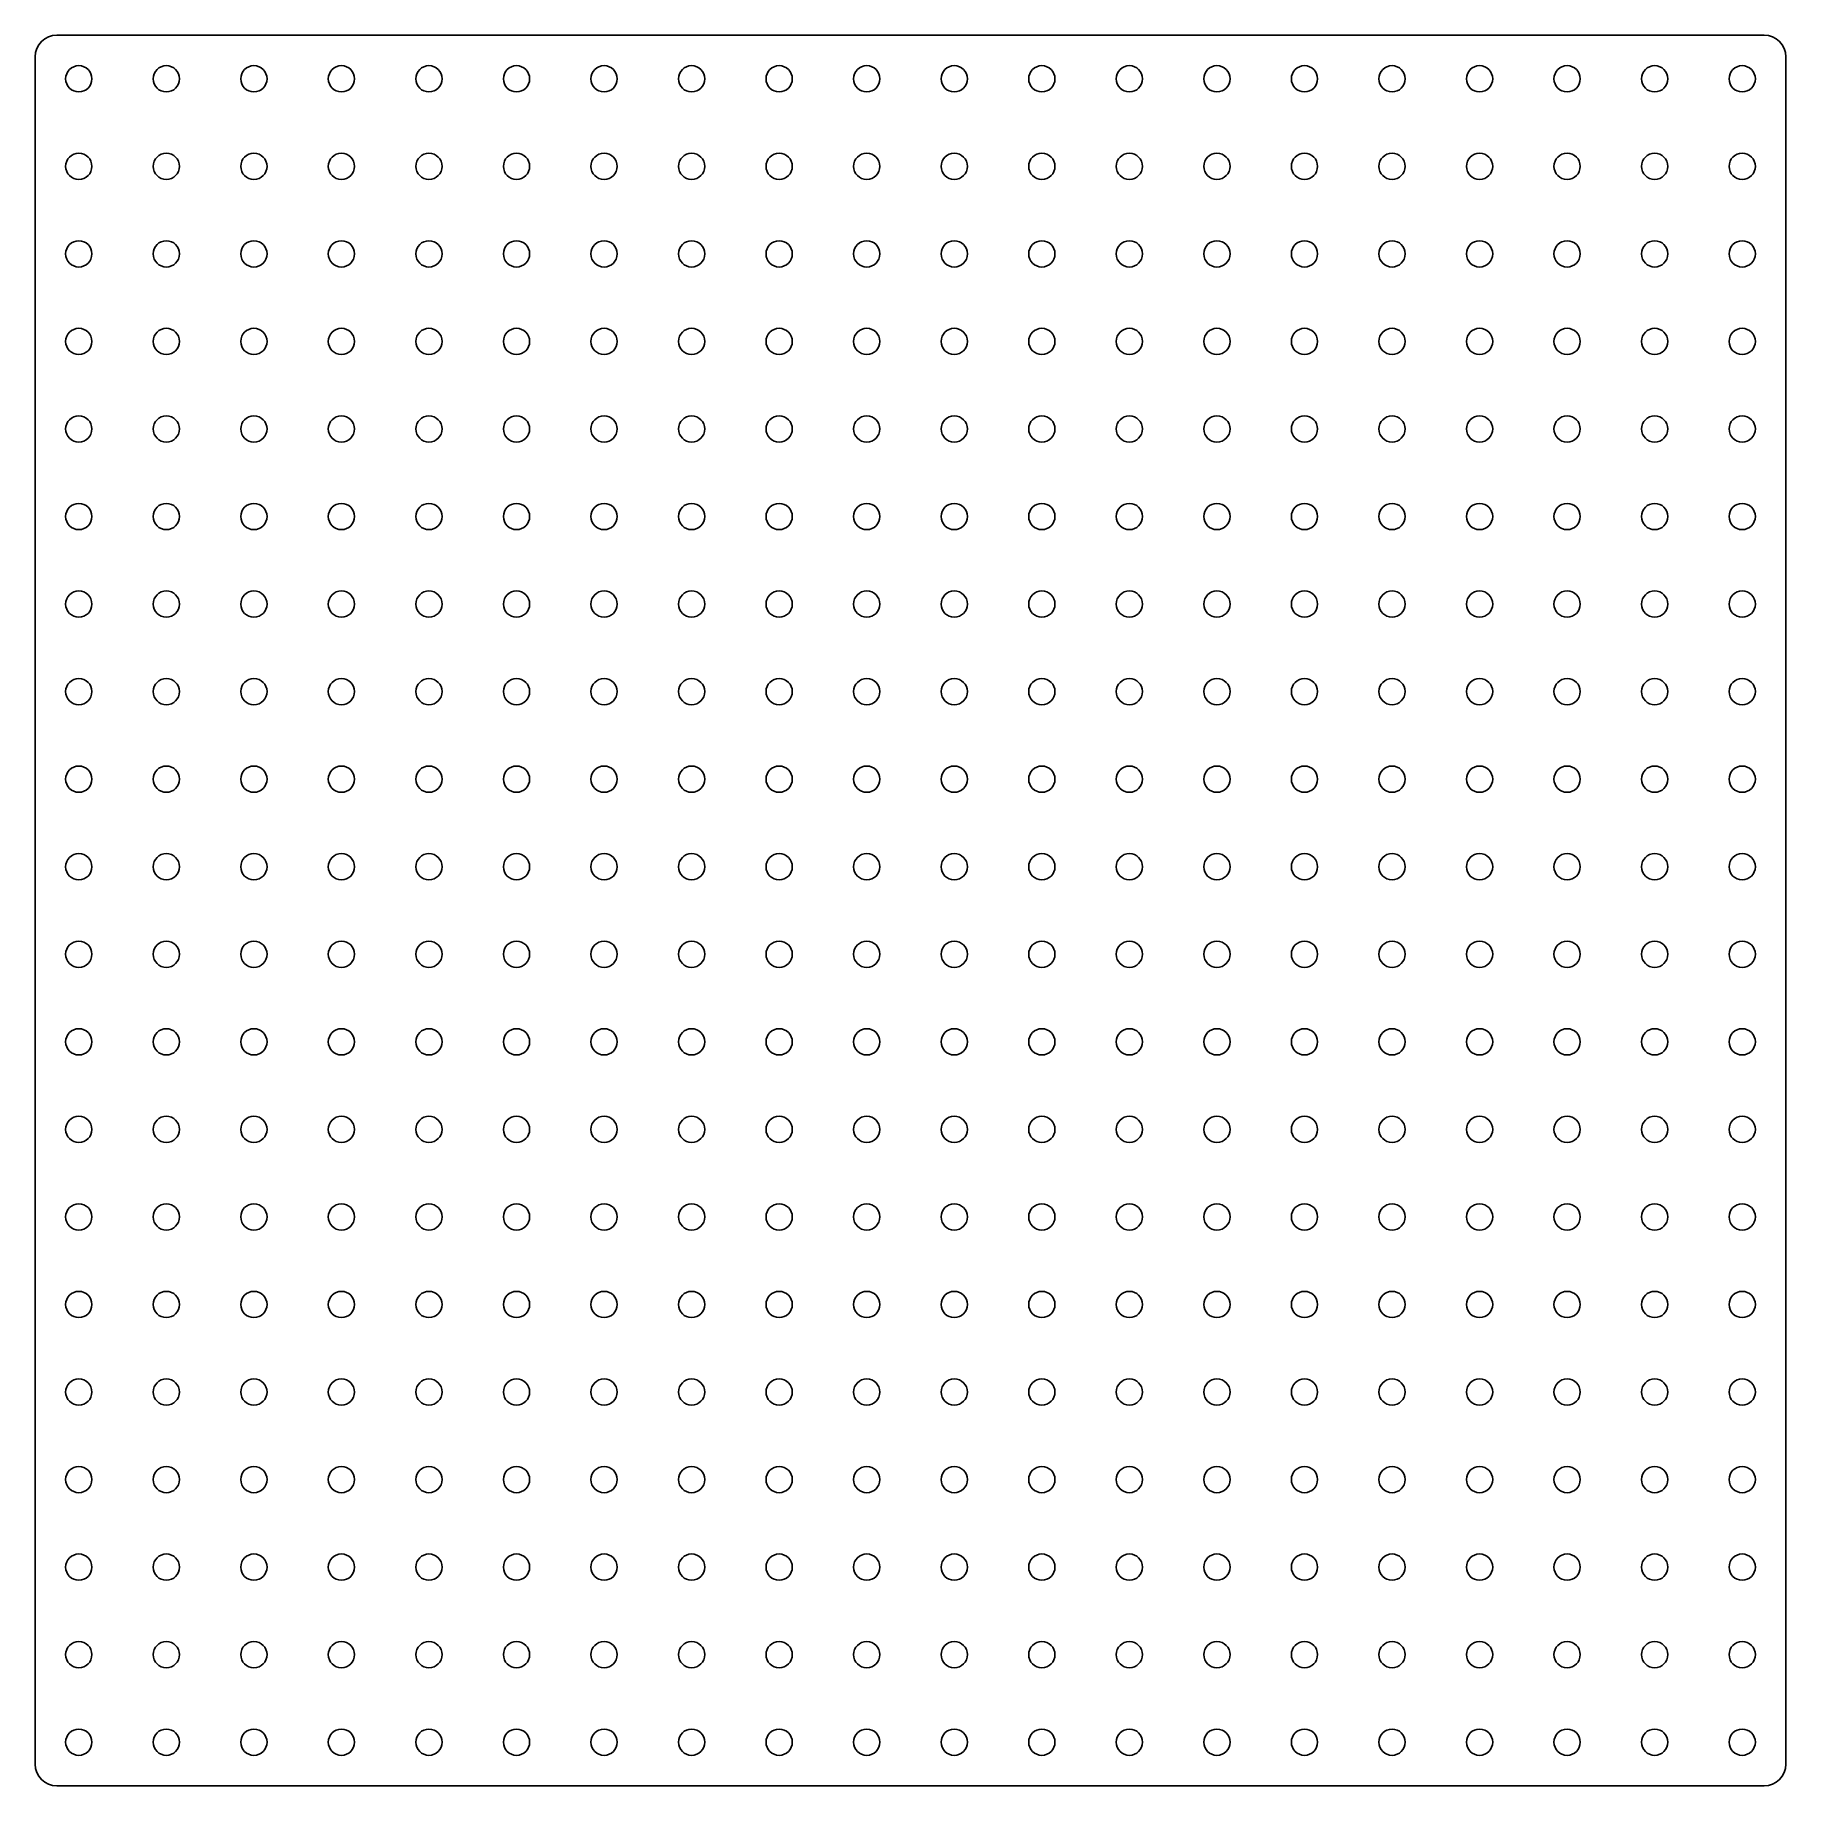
# Model space of a CAD drawing. Header units: millimetres. Extents: x 0 to 200, y 0 to 200.
import ezdxf

# ---------------------------------------------------------------- set-up
doc = ezdxf.new("R2010")
doc.units = ezdxf.units.MM
doc.layers.add('Shape2DView', color=7, linetype='CONTINUOUS')

msp = doc.modelspace()

# ---------------------------------------------------------------- linework, layer by layer
at = {"layer": 'Shape2DView'}
for p, q in [((197.5, 200), (2.5, 200)), ((0, 197.5), (0, 2.5)), ((200, 2.5), (200, 197.5)), ((2.5, 0), (197.5, 0))]:
    msp.add_line(p, q, dxfattribs=at)
for centre in [(5, 195), (15, 195), (25, 195), (35, 195), (45, 195), (55, 195), (65, 195), (75, 195), (85, 195), (95, 195), (105, 195), (115, 195), (125, 195), (135, 195), (145, 195), (155, 195), (165, 195), (175, 195), (185, 195), (195, 195), (5, 185), (15, 185), (25, 185), (35, 185), (45, 185), (55, 185), (65, 185), (75, 185), (85, 185), (95, 185), (105, 185), (115, 185), (125, 185), (135, 185), (145, 185), (155, 185), (165, 185), (175, 185), (185, 185), (195, 185), (5, 175), (15, 175), (25, 175), (35, 175), (45, 175), (55, 175), (65, 175), (75, 175), (85, 175), (95, 175), (105, 175), (115, 175), (125, 175), (135, 175), (145, 175), (155, 175), (165, 175), (175, 175), (185, 175), (195, 175), (5, 165), (15, 165), (25, 165), (35, 165), (45, 165), (55, 165), (65, 165), (75, 165), (85, 165), (95, 165), (105, 165), (115, 165), (125, 165), (135, 165), (145, 165), (155, 165), (165, 165), (175, 165), (185, 165), (195, 165), (5, 155), (15, 155), (25, 155), (35, 155), (45, 155), (55, 155), (65, 155), (75, 155), (85, 155), (95, 155), (105, 155), (115, 155), (125, 155), (135, 155), (145, 155), (155, 155), (165, 155), (175, 155), (185, 155), (195, 155), (5, 145), (15, 145), (25, 145), (35, 145), (45, 145), (55, 145), (65, 145), (75, 145), (85, 145), (95, 145), (105, 145), (115, 145), (125, 145), (135, 145), (145, 145), (155, 145), (165, 145), (175, 145), (185, 145), (195, 145), (5, 135), (15, 135), (25, 135), (35, 135), (45, 135), (55, 135), (65, 135), (75, 135), (85, 135), (95, 135), (105, 135), (115, 135), (125, 135), (135, 135), (145, 135), (155, 135), (165, 135), (175, 135), (185, 135), (195, 135), (5, 125), (15, 125), (25, 125), (35, 125), (45, 125), (55, 125), (65, 125), (75, 125), (85, 125), (95, 125), (105, 125), (115, 125), (125, 125), (135, 125), (145, 125), (155, 125), (165, 125), (175, 125), (185, 125), (195, 125), (5, 115), (15, 115), (25, 115), (35, 115), (45, 115), (55, 115), (65, 115), (75, 115), (85, 115), (95, 115), (105, 115), (115, 115), (125, 115), (135, 115), (145, 115), (155, 115), (165, 115), (175, 115), (185, 115), (195, 115), (5, 105), (15, 105), (25, 105), (35, 105), (45, 105), (55, 105), (65, 105), (75, 105), (85, 105), (95, 105), (105, 105), (115, 105), (125, 105), (135, 105), (145, 105), (155, 105), (165, 105), (175, 105), (185, 105), (195, 105), (5, 95), (15, 95), (25, 95), (35, 95), (45, 95), (55, 95), (65, 95), (75, 95), (85, 95), (95, 95), (105, 95), (115, 95), (125, 95), (135, 95), (145, 95), (155, 95), (165, 95), (175, 95), (185, 95), (195, 95), (5, 85), (15, 85), (25, 85), (35, 85), (45, 85), (55, 85), (65, 85), (75, 85), (85, 85), (95, 85), (105, 85), (115, 85), (125, 85), (135, 85), (145, 85), (155, 85), (165, 85), (175, 85), (185, 85), (195, 85), (5, 75), (15, 75), (25, 75), (35, 75), (45, 75), (55, 75), (65, 75), (75, 75), (85, 75), (95, 75), (105, 75), (115, 75), (125, 75), (135, 75), (145, 75), (155, 75), (165, 75), (175, 75), (185, 75), (195, 75), (5, 65), (15, 65), (25, 65), (35, 65), (45, 65), (55, 65), (65, 65), (75, 65), (85, 65), (95, 65), (105, 65), (115, 65), (125, 65), (135, 65), (145, 65), (155, 65), (165, 65), (175, 65), (185, 65), (195, 65), (5, 55), (15, 55), (25, 55), (35, 55), (45, 55), (55, 55), (65, 55), (75, 55), (85, 55), (95, 55), (105, 55), (115, 55), (125, 55), (135, 55), (145, 55), (155, 55), (165, 55), (175, 55), (185, 55), (195, 55), (5, 45), (15, 45), (25, 45), (35, 45), (45, 45), (55, 45), (65, 45), (75, 45), (85, 45), (95, 45), (105, 45), (115, 45), (125, 45), (135, 45), (145, 45), (155, 45), (165, 45), (175, 45), (185, 45), (195, 45), (5, 35), (15, 35), (25, 35), (35, 35), (45, 35), (55, 35), (65, 35), (75, 35), (85, 35), (95, 35), (105, 35), (115, 35), (125, 35), (135, 35), (145, 35), (155, 35), (165, 35), (175, 35), (185, 35), (195, 35), (5, 25), (15, 25), (25, 25), (35, 25), (45, 25), (55, 25), (65, 25), (75, 25), (85, 25), (95, 25), (105, 25), (115, 25), (125, 25), (135, 25), (145, 25), (155, 25), (165, 25), (175, 25), (185, 25), (195, 25), (5, 15), (15, 15), (25, 15), (35, 15), (45, 15), (55, 15), (65, 15), (75, 15), (85, 15), (95, 15), (105, 15), (115, 15), (125, 15), (135, 15), (145, 15), (155, 15), (165, 15), (175, 15), (185, 15), (195, 15), (5, 5), (15, 5), (25, 5), (35, 5), (45, 5), (55, 5), (65, 5), (75, 5), (85, 5), (95, 5), (105, 5), (115, 5), (125, 5), (135, 5), (145, 5), (155, 5), (165, 5), (175, 5), (185, 5), (195, 5)]:
    msp.add_circle(centre, 1.5, dxfattribs=at)
for centre, start, end in [((2.5, 197.5), 90, 180), ((197.5, 197.5), 0, 90), ((2.5, 2.5), -180, -90), ((197.5, 2.5), -90, 0)]:
    msp.add_arc(centre, 2.5, start, end, dxfattribs=at)

doc.saveas('drawing.dxf')
